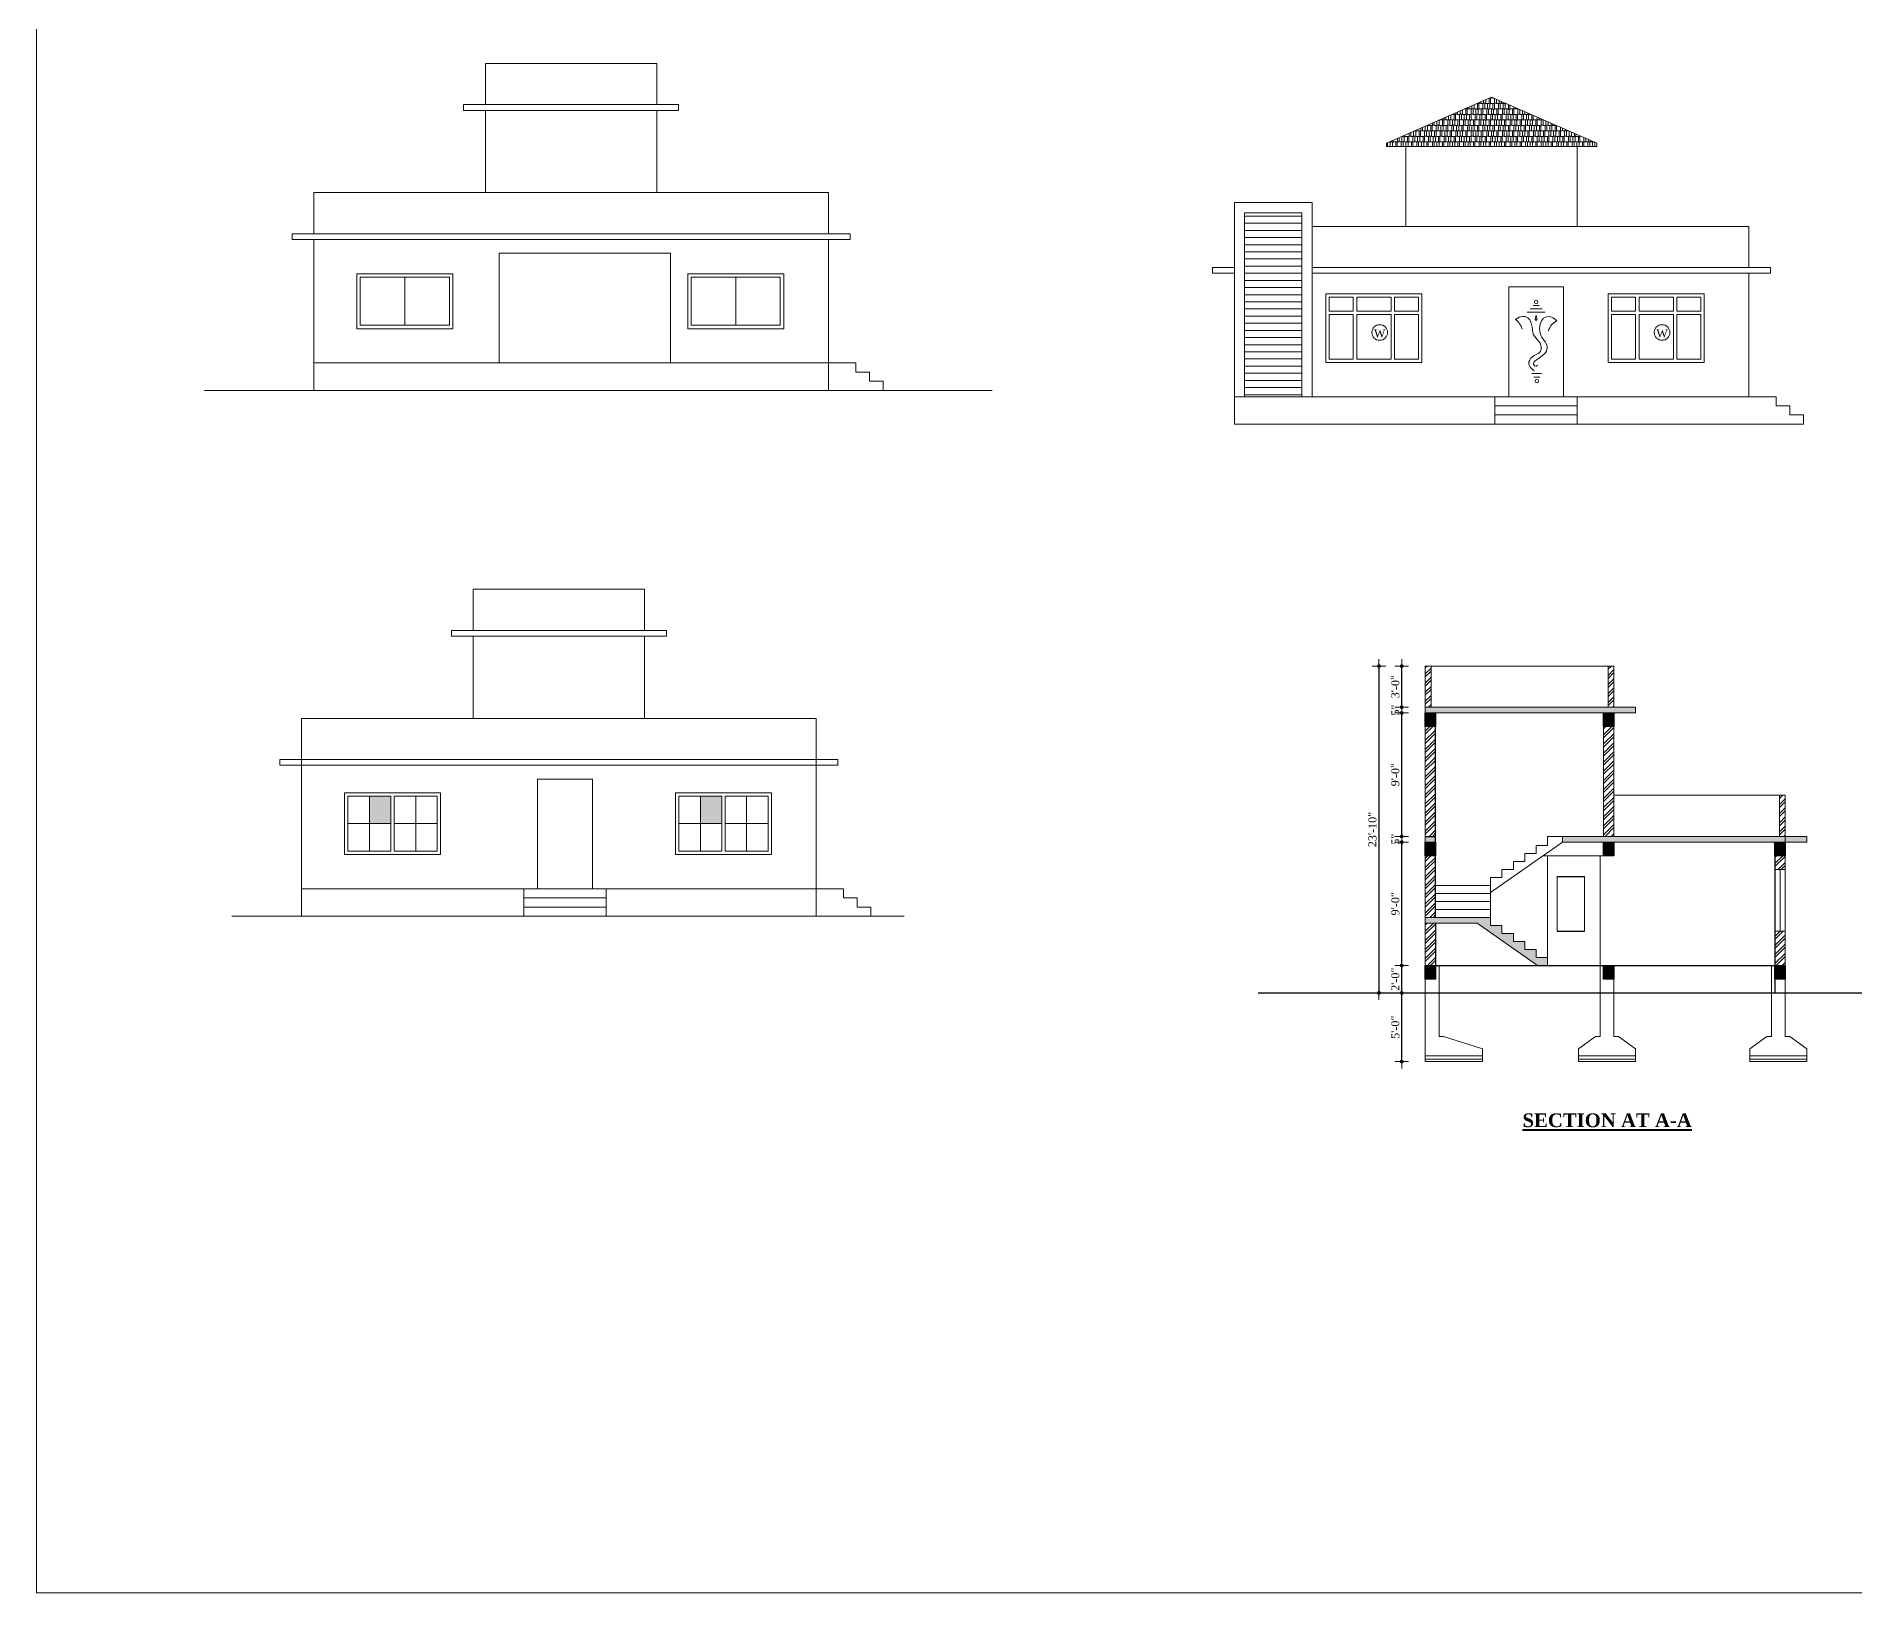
# Model space of a CAD drawing. Header units: feet. Extents: x 28652 to 66086, y -6769 to -640.
# Drawn here: x 62722 to 64313, y -3067 to -1705 of the extents above; entities that cross this region are included whole.
import ezdxf

# ---------------------------------------------------------------- set-up
doc = ezdxf.new("R2010")
doc.units = ezdxf.units.FT
doc.header["$LTSCALE"] = 50
doc.header["$MEASUREMENT"] = 0
doc.header["$PDMODE"] = 34
for name, color, linetype, lineweight in [('DIMENSION', 142, 'Continuous', 13), ('HACTH', 8, 'Continuous', 13), ('SES-Access Road', 2, 'Continuous', 15), ('SES-column', 1, 'Continuous', 30), ('SES-DIMENSION', 142, 'Continuous', 13), ('SES-Elevation', 4, 'Continuous', 15), ('SES-HACTH', 8, 'Continuous', 13), ('SES-TEXT', 3, 'Continuous', 20), ('SES-TitleText', 7, 'Continuous', 40), ('WINDOW FRAME', 102, 'Continuous', 15)]:
    doc.layers.add(name, color=color, linetype=linetype, lineweight=lineweight)
doc.layers.add('Layer 1', color=7, linetype='Continuous')
doc.styles.add('7 INCH', font='times.ttf', dxfattribs={"height": 7})
doc.styles.add('SES-Title Text', font='times.ttf', dxfattribs={"height": 10})
doc.dimstyles.new('7 INCH', dxfattribs={"dimscale": 0, "dimtxt": 7, "dimasz": 1, "dimexe": 2, "dimexo": 9, "dimgap": 2, "dimtad": 1, "dimdec": 0, "dimzin": 3, "dimdsep": 46, "dimlunit": 4, "dimtxsty": '7 INCH', "dimblk": 'DIM', "dimcen": 3, "dimdle": 3, "dimse1": 1, "dimse2": 1, "dimclrd": 256, "dimclre": 256, "dimclrt": 7, "dimadec": 1, "dimazin": 2, "dimtfac": 1, "dimtdec": 0, "dimtix": 1, "dimtofl": 0, "dimtmove": 2, "dimatfit": 3, "dimldrblk": 'DIM', "dimfxl": 2, "dimfrac": 2, "dimtolj": 2, "dimtzin": 0, "dimarcsym": 0})
pattern_1 = [(45, (38864.0066, 15586.337), (-3.9774756, 3.9774756), []), (45, (38866.658, 15586.337), (-3.9774756, 3.9774756), [])]

# ---------------------------------------------------------------- blocks, each defined once
blk = doc.blocks.new('w')
at = {"layer": 'SES-Elevation', "linetype": 'Continuous'}
blk.add_lwpolyline([(19209.8, -25311.3), (19293.8, -25311.3), (19293.8, -25251.3), (19209.8, -25251.3)], close=True, dxfattribs=at)
at = {"layer": 'SES-Elevation'}
blk.add_circle((19256.9, -25285.1), 6.83, dxfattribs=at)
at = {"layer": 'SES-HACTH', "linetype": 'Continuous'}
for p, q in [((19233.8, -25254.3), (19212.8, -25254.3)), ((19212.8, -25254.3), (19212.8, -25266.3)), ((19233.8, -25254.3), (19233.8, -25266.3)), ((19266.8, -25254.3), (19236.8, -25254.3)), ((19236.8, -25254.3), (19236.8, -25266.3)), ((19266.8, -25254.3), (19266.8, -25266.3)), ((19290.8, -25254.3), (19269.8, -25254.3)), ((19269.8, -25254.3), (19269.8, -25266.3)), ((19290.8, -25266.3), (19290.8, -25254.3)), ((19233.8, -25266.3), (19212.8, -25266.3)), ((19233.8, -25269.3), (19212.8, -25269.3)), ((19212.8, -25269.3), (19212.8, -25308.3)), ((19233.8, -25269.3), (19233.8, -25308.3)), ((19266.8, -25266.3), (19236.8, -25266.3)), ((19266.8, -25269.3), (19236.8, -25269.3)), ((19236.8, -25269.3), (19236.8, -25308.3)), ((19266.8, -25269.3), (19266.8, -25308.3)), ((19290.8, -25266.3), (19269.8, -25266.3)), ((19290.8, -25269.3), (19269.8, -25269.3)), ((19269.8, -25269.3), (19269.8, -25308.3)), ((19290.8, -25308.3), (19290.8, -25269.3)), ((19212.8, -25308.3), (19233.8, -25308.3)), ((19236.8, -25308.3), (19266.8, -25308.3)), ((19269.8, -25308.3), (19290.8, -25308.3))]:
    blk.add_line(p, q, dxfattribs=at)
at = {"layer": 'SES-TEXT', "ltscale": 2, "style": '7 INCH'}
blk.add_text('W', height=7, dxfattribs=at).set_placement((19251.9, -25289.4))
blk = doc.blocks.new('agx')
at = {"layer": 'HACTH', "transparency": 33554483}
h = blk.add_hatch(color=256, dxfattribs=at)
h.dxf.hatch_style = 1
h.paths.add_polyline_path([(24975, -18022.5), (24966, -18022.5), (24966, -18034.5), (24975, -18034.5)])
at = {"layer": 'SES-column'}
blk.add_lwpolyline([(24966, -18022.5), (24975, -18022.5), (24975, -18034.5), (24966, -18034.5), (24966, -18022.5)], dxfattribs=at)
blk = doc.blocks.new('DIM')
at = {"layer": 'DIMENSION'}
h = blk.add_hatch(color=256, dxfattribs=at)
h.paths.add_polyline_path([(0, 1.3), (0, 0), (1.3, 0, 0.414214)])
h.paths.add_polyline_path([(1.3, 0), (0, 0), (0, -1.3, 0.414214)])
h.paths.add_polyline_path([(0, 0), (-1.3, 0, 0.414214), (0, -1.3)])
h.paths.add_polyline_path([(0, 1.3, 0.414214), (-1.3, 0), (0, 0)])
for p, q in [((-6, 0), (6, 0)), ((0, 6), (0, -6))]:
    blk.add_line(p, q, dxfattribs=at)
blk.add_circle((0, 0), 1.28, dxfattribs=at)
blk = doc.blocks.new('*D1722')
at = {"layer": 'Defpoints', "color": 0, "transparency": 16777216}
for p in [(63916.5, -2542.2), (63937.1, -2542.2), (63937.1, -2602.2)]:
    blk.add_point(p, dxfattribs=at)
at = {"layer": 'SES-Access Road', "lineweight": -2, "transparency": 16777216}
blk.add_line((63916.5, -2601.2), (63916.5, -2543.2), dxfattribs=at)
for p, rotation in [((63916.5, -2542.2), 90), ((63916.5, -2602.2), 270)]:
    blk.add_blockref('DIM', p, dxfattribs=dict(at, rotation=rotation))
at = {"layer": 'SES-Access Road', "color": 7, "transparency": 16777216, "insert": (63910.9, -2572.2), "char_height": 7, "attachment_point": 5, "rotation": 90, "style": '7 INCH'}
blk.add_mtext('\\A2;5\'-0"', dxfattribs=at)
blk = doc.blocks.new('*D1723')
at = {"layer": 'Defpoints', "color": 0, "transparency": 16777216}
for p in [(63916.5, -2518.2), (63937.1, -2518.2), (63937.1, -2542.2)]:
    blk.add_point(p, dxfattribs=at)
at = {"layer": 'SES-Access Road', "lineweight": -2, "transparency": 16777216}
blk.add_line((63916.5, -2541.2), (63916.5, -2519.2), dxfattribs=at)
for p, rotation in [((63916.5, -2518.2), 90), ((63916.5, -2542.2), 270)]:
    blk.add_blockref('DIM', p, dxfattribs=dict(at, rotation=rotation))
at = {"layer": 'SES-Access Road', "color": 7, "transparency": 16777216, "insert": (63910.9, -2530.2), "char_height": 7, "attachment_point": 5, "rotation": 90, "style": '7 INCH'}
blk.add_mtext('\\A2;2\'-0"', dxfattribs=at)
blk = doc.blocks.new('*D1724')
at = {"layer": 'Defpoints', "color": 0, "transparency": 16777216}
for p in [(63916.5, -2410.2), (63937.1, -2410.2), (63937.1, -2518.2)]:
    blk.add_point(p, dxfattribs=at)
at = {"layer": 'SES-Access Road', "lineweight": -2, "transparency": 16777216}
blk.add_line((63916.5, -2517.2), (63916.5, -2411.2), dxfattribs=at)
for p, rotation in [((63916.5, -2410.2), 90), ((63916.5, -2518.2), 270)]:
    blk.add_blockref('DIM', p, dxfattribs=dict(at, rotation=rotation))
at = {"layer": 'SES-Access Road', "color": 7, "transparency": 16777216, "insert": (63910.9, -2464.2), "char_height": 7, "attachment_point": 5, "rotation": 90, "style": '7 INCH'}
blk.add_mtext('\\A2;9\'-0"', dxfattribs=at)
blk = doc.blocks.new('*D1725')
at = {"layer": 'Defpoints', "color": 0, "transparency": 16777216}
for p in [(63916.5, -2405.2), (63937.1, -2405.2), (63937.1, -2410.2)]:
    blk.add_point(p, dxfattribs=at)
at = {"layer": 'SES-Access Road', "lineweight": -2, "transparency": 16777216}
for p, q in [((63916.5, -2404.2), (63916.5, -2403.2)), ((63916.5, -2411.2), (63916.5, -2412.2))]:
    blk.add_line(p, q, dxfattribs=at)
for p, rotation in [((63916.5, -2405.2), 270), ((63916.5, -2410.2), 90)]:
    blk.add_blockref('DIM', p, dxfattribs=dict(at, rotation=rotation))
at = {"layer": 'SES-Access Road', "color": 7, "transparency": 16777216, "insert": (63910.9, -2407.7), "char_height": 7, "attachment_point": 5, "rotation": 90, "style": '7 INCH'}
blk.add_mtext('\\A2;5"', dxfattribs=at)
blk = doc.blocks.new('*D1726')
at = {"layer": 'Defpoints', "color": 0, "transparency": 16777216}
for p in [(63916.5, -2297.2), (63937.1, -2297.2), (63937.1, -2405.2)]:
    blk.add_point(p, dxfattribs=at)
at = {"layer": 'SES-Access Road', "lineweight": -2, "transparency": 16777216}
blk.add_line((63916.5, -2404.2), (63916.5, -2298.2), dxfattribs=at)
for p, rotation in [((63916.5, -2297.2), 90), ((63916.5, -2405.2), 270)]:
    blk.add_blockref('DIM', p, dxfattribs=dict(at, rotation=rotation))
at = {"layer": 'SES-Access Road', "color": 7, "transparency": 16777216, "insert": (63910.9, -2351.2), "char_height": 7, "attachment_point": 5, "rotation": 90, "style": '7 INCH'}
blk.add_mtext('\\A2;9\'-0"', dxfattribs=at)
blk = doc.blocks.new('*D1727')
at = {"layer": 'Defpoints', "color": 0, "transparency": 16777216}
for p in [(63916.5, -2292.2), (63937.1, -2292.2), (63937.1, -2297.2)]:
    blk.add_point(p, dxfattribs=at)
at = {"layer": 'SES-Access Road', "lineweight": -2, "transparency": 16777216}
for p, q in [((63916.5, -2291.2), (63916.5, -2290.2)), ((63916.5, -2298.2), (63916.5, -2299.2))]:
    blk.add_line(p, q, dxfattribs=at)
for p, rotation in [((63916.5, -2292.2), 270), ((63916.5, -2297.2), 90)]:
    blk.add_blockref('DIM', p, dxfattribs=dict(at, rotation=rotation))
at = {"layer": 'SES-Access Road', "color": 7, "transparency": 16777216, "insert": (63910.9, -2294.7), "char_height": 7, "attachment_point": 5, "rotation": 90, "style": '7 INCH'}
blk.add_mtext('\\A2;5"', dxfattribs=at)
blk = doc.blocks.new('*D1728')
at = {"layer": 'Defpoints', "color": 0, "transparency": 16777216}
for p in [(63916.5, -2256.2), (63937.1, -2256.2), (63937.1, -2292.2)]:
    blk.add_point(p, dxfattribs=at)
at = {"layer": 'SES-Access Road', "lineweight": -2, "transparency": 16777216}
blk.add_line((63916.5, -2291.2), (63916.5, -2257.2), dxfattribs=at)
for p, rotation in [((63916.5, -2256.2), 90), ((63916.5, -2292.2), 270)]:
    blk.add_blockref('DIM', p, dxfattribs=dict(at, rotation=rotation))
at = {"layer": 'SES-Access Road', "color": 7, "transparency": 16777216, "insert": (63910.9, -2274.2), "char_height": 7, "attachment_point": 5, "rotation": 90, "style": '7 INCH'}
blk.add_mtext('\\A2;3\'-0"', dxfattribs=at)
blk = doc.blocks.new('*D1729')
at = {"layer": 'Defpoints', "color": 0, "transparency": 16777216}
for p in [(63942.1, -2256.2), (63896.5, -2542.2), (63937.1, -2542.2)]:
    blk.add_point(p, dxfattribs=at)
at = {"layer": 'SES-Access Road', "lineweight": -2, "transparency": 16777216}
blk.add_line((63896.5, -2257.2), (63896.5, -2541.2), dxfattribs=at)
for p, rotation in [((63896.5, -2256.2), 90), ((63896.5, -2542.2), 270)]:
    blk.add_blockref('DIM', p, dxfattribs=dict(at, rotation=rotation))
at = {"layer": 'SES-Access Road', "color": 7, "transparency": 16777216, "insert": (63890.9, -2399.2), "char_height": 7, "attachment_point": 5, "rotation": 90, "style": '7 INCH'}
blk.add_mtext('\\A2;23\'-10"', dxfattribs=at)
blk = doc.blocks.new('sdfhdfgb')
at = {"layer": 'SES-DIMENSION'}
for p, q in [((7509.3, -27148.7), (7509.3, -24772.7)), ((10873.3, -27148.7), (7509.3, -27148.7))]:
    blk.add_line(p, q, dxfattribs=at)

msp = doc.modelspace()

# ---------------------------------------------------------------- hatches: boundary and pattern name
at = {"layer": 'HACTH', "transparency": 33554483}
h = msp.add_hatch(dxfattribs=at)
h.set_pattern_fill('AR-RSHKE', color=1, scale=0.4)
h.set_pattern_definition([(0, (35187.6953, 14700.0064), (10.2, 4.8), [2.4, -2, 2.8, -1.2, 3.6, -1.6]), (0, (35190.0953, 14700.2064), (10.2, 4.8), [2, -7.6, 1.6, -2.4]), (0, (35194.8953, 14699.7064), (10.2, 4.8), [1.2, -12.4]), (90, (35187.6953, 14700.0064), (-3.4, 4.8), [4.6, -14.6]), (90, (35190.0953, 14700.0064), (-3.4, 4.8), [4.5, -14.7]), (90, (35192.0953, 14700.0064), (-3.4, 4.8), [4.2, -15]), (90, (35194.8953, 14699.7064), (-3.4, 4.8), [4.6, -14.6]), (90, (35196.0953, 14699.7064), (-3.4, 4.8), [4.6, -14.6]), (90, (35199.6953, 14700.0064), (-3.4, 4.8), [4.4, -14.8])])
h.paths.add_polyline_path([(63995.07, -1758.49), (63903.07, -1798.62), (63903.07, -1801.66), (64087.07, -1801.66), (64087.07, -1798.62)])
h = msp.add_hatch(dxfattribs=at)
h.set_pattern_fill('ANSI31', color=256, scale=50, angle=135)
h.set_pattern_definition([(180, (35187.695, 14700.0064), (-4e-16, -6.25), [])])
h.paths.add_polyline_path([(63829.2, -1859.49), (63779.07, -1859.49), (63779.07, -1912.49), (63779.07, -2020.49), (63829.2, -2020.49)])
h = msp.add_hatch(dxfattribs=at)
h.set_pattern_fill('ANSI32', color=256, scale=15)
h.set_pattern_definition([(45, (38704.115, 15699.337), (-3.9774756, 3.9774756), []), (45, (38706.767, 15699.337), (-3.9774756, 3.9774756), [])])
h.paths.add_polyline_path([(63937.12, -2256.16), (63942.12, -2256.16), (63942.12, -2292.16), (63937.12, -2292.16)])
h = msp.add_hatch(dxfattribs=at)
h.set_pattern_fill('ANSI32', color=256, scale=15)
h.set_pattern_definition([(45, (38714.115, 15699.337), (-3.9774756, 3.9774756), []), (45, (38716.767, 15699.337), (-3.9774756, 3.9774756), [])])
h.paths.add_polyline_path([(64102.01, -2256.16), (64097.01, -2256.16), (64097.01, -2292.16), (64102.01, -2292.16)])
h = msp.add_hatch(color=256, dxfattribs=at)
h.dxf.hatch_style = 1
h.paths.add_polyline_path([(64121.01, -2292.16), (63937.12, -2292.16), (63937.12, -2297.16), (64121.01, -2297.16)])
h = msp.add_hatch(dxfattribs=at)
h.set_pattern_fill('ANSI32', color=256, scale=15)
h.set_pattern_definition(pattern_1)
h.paths.add_polyline_path([(64102.01, -2297.16), (64093.01, -2297.16), (64093.01, -2405.16), (64102.01, -2405.16)])
h.paths.add_polyline_path([(63946.12, -2297.16), (63937.12, -2297.16), (63937.12, -2405.16), (63946.12, -2405.16)])
h = msp.add_hatch(dxfattribs=at)
h.set_pattern_fill('ANSI32', color=256, scale=15)
h.set_pattern_definition(pattern_1)
h.paths.add_polyline_path([(64251.9, -2369.16), (64246.9, -2369.16), (64246.9, -2405.16), (64251.9, -2405.16)])
h = msp.add_hatch(color=256, dxfattribs=at)
h.dxf.hatch_style = 1
h.set_gradient(color1=(41, 49, 137), color2=(69, 84, 165), name='INVSPHERICAL')
h.paths.add_polyline_path([(63032.22, -2369.99), (63013.47, -2369.99), (63013.47, -2393.99), (63032.22, -2393.99)])
h = msp.add_hatch(color=256, dxfattribs=at)
h.dxf.hatch_style = 1
h.set_gradient(color1=(41, 49, 137), color2=(69, 84, 165), name='INVSPHERICAL')
h.paths.add_polyline_path([(63321.72, -2369.99), (63302.97, -2369.99), (63302.97, -2393.99), (63321.72, -2393.99)])
h = msp.add_hatch(color=256, dxfattribs=at)
h.dxf.hatch_style = 1
h.paths.add_polyline_path([(63946.12, -2405.16), (63937.12, -2405.16), (63937.12, -2410.16), (63946.12, -2410.16)])
h.paths.add_polyline_path([(64270.9, -2405.16), (64057.12, -2405.16), (64057.12, -2410.16), (64270.9, -2410.16)])
h = msp.add_hatch(dxfattribs=at)
h.set_pattern_fill('ANSI32', color=256, scale=15)
h.set_pattern_definition(pattern_1)
h.paths.add_polyline_path([(63946.12, -2410.16), (63937.12, -2410.16), (63937.12, -2476.16), (63946.12, -2476.16)])
h.paths.add_polyline_path([(63946.12, -2481.16), (63937.12, -2481.16), (63937.12, -2518.16), (63946.12, -2518.16)])
h = msp.add_hatch(dxfattribs=at)
h.set_pattern_fill('ANSI32', color=256, scale=15)
h.set_pattern_definition(pattern_1)
h.paths.add_polyline_path([(64251.9, -2488.16), (64242.9, -2488.16), (64242.9, -2518.16), (64251.9, -2518.16)])
h.paths.add_polyline_path([(64251.9, -2422.16), (64242.9, -2422.16), (64242.9, -2434.16), (64251.9, -2434.16)])
h = msp.add_hatch(color=256, dxfattribs=at)
h.dxf.hatch_style = 1
h.paths.add_polyline_path([(64014.12, -2490.16), (64004.12, -2490.16), (64004.12, -2483.16), (63994.12, -2483.16), (63994.12, -2476.16), (63937.12, -2476.16), (63937.12, -2481.16), (63982.54, -2481.16), (64035.4, -2518.16), (64044.12, -2518.16), (64044.12, -2511.16), (64034.12, -2511.16), (64034.12, -2504.16), (64024.12, -2504.16), (64024.12, -2497.16), (64014.12, -2497.16)])

# ---------------------------------------------------------------- linework, layer by layer
at = {"layer": 'Layer 1'}
for p, q in [((63946.12, -2476.16), (63946.12, -2297.16)), ((63937.12, -2405.16), (63946.12, -2405.16)), ((63937.12, -2410.16), (63946.12, -2410.16)), ((64242.9, -2410.16), (64242.9, -2542.16)), ((64052.55, -2440.16), (64076.5, -2440.16)), ((63946.12, -2481.16), (63946.12, -2530.16)), ((64052.55, -2488.16), (64076.5, -2488.16)), ((63937.12, -2518.16), (64251.9, -2518.16)), ((63791.01, -2542.16), (64420.51, -2542.16))]:
    msp.add_line(p, q, dxfattribs=at)
at = {"layer": 'Layer 1', "lineweight": 9}
msp.add_lwpolyline([(64010.07, -2020.49), (64058.07, -2020.49), (64058.07, -1924.49), (64010.07, -1924.49), (64010.07, -2020.49)], close=True, dxfattribs=at)
for centre, ratio in [((64034.07, -1937.58), 0.999958), ((64034.64, -2006.86), 0.9999633)]:
    msp.add_ellipse(centre, major_axis=(0, 1.5), ratio=ratio, dxfattribs=at)
for points, knots in [([(64021.8, -1961.3), (64020.83, -1958), (64018.96, -1955.14), (64015.97, -1952.85), (64015.97, -1952.85), (64025.54, -1946.66), (64030.18, -1951.35), (64031.15, -1964.03), (64031.15, -1964.03), (64031.6, -1969.13), (64038.69, -1971.87), (64038.59, -1977.47), (64038.59, -1977.47), (64038.49, -1983.06), (64033.79, -1983.08), (64031.15, -1985.33), (64031.15, -1985.33), (64026.12, -1989.35), (64026.59, -1994.19), (64032.45, -1997.8)], [0, 0, 0, 0, 0.1666667, 0.1666667, 0.1666667, 0.1666667, 0.3333333, 0.3333333, 0.3333333, 0.3333333, 0.5, 0.5, 0.5, 0.5, 0.6666667, 0.6666667, 0.6666667, 0.6666667, 1, 1, 1, 1]), ([(64044.8, -1963.03), (64045.9, -1958.91), (64048.51, -1956.08), (64052.17, -1954.16), (64052.17, -1954.16), (64043.21, -1945.03), (64035.25, -1953.61), (64037.46, -1964.9), (64037.46, -1964.9), (64038.42, -1969.77), (64044.44, -1972.93), (64043.73, -1978.1), (64043.73, -1978.1), (64042.75, -1985.34), (64033.67, -1987.08), (64031.94, -1990.52), (64031.94, -1990.52), (64030.87, -1992.59), (64033.76, -1995.35), (64035.26, -1992.99)], [0, 0, 0, 0, 0.1666667, 0.1666667, 0.1666667, 0.1666667, 0.3333333, 0.3333333, 0.3333333, 0.3333333, 0.5, 0.5, 0.5, 0.5, 0.6666667, 0.6666667, 0.6666667, 0.6666667, 1, 1, 1, 1]), ([(64034.07, -1949.08), (64034.07, -1950.69), (64035.84, -1952.83), (64034.07, -1953.91), (64034.07, -1953.91), (64032.31, -1952.83), (64034.07, -1950.69), (64034.07, -1949.08)], [0, 0, 0, 0, 0.3333333, 0.3333333, 0.3333333, 0.3333333, 1, 1, 1, 1])]:
    msp.add_open_spline(points, degree=3, knots=knots, dxfattribs=at)
for points in [[(64026.17, -1946.58), (64026.17, -1946.58), (64041.98, -1946.58), (64041.98, -1946.58)], [(64028.79, -1943.69), (64028.79, -1943.69), (64039.33, -1943.69), (64039.33, -1943.69)], [(64031.44, -1940.81), (64031.44, -1940.81), (64036.71, -1940.81), (64036.71, -1940.81)], [(64030.42, -2000.28), (64030.42, -2000.28), (64038.85, -2000.28), (64038.85, -2000.28)], [(64032, -2003.41), (64032, -2003.41), (64037.27, -2003.41), (64037.27, -2003.41)]]:
    msp.add_open_spline(points, degree=3, dxfattribs=at)
at = {"layer": 'SES-Access Road'}
for p, q in [((63937.12, -2256.16), (63937.12, -2602.16)), ((64102.01, -2256.16), (63939.62, -2256.16)), ((64121.01, -2292.16), (63937.12, -2292.16)), ((64121.01, -2297.16), (63937.12, -2297.16)), ((64093.01, -2297.16), (64093.01, -2405.16)), ((64102.01, -2297.16), (64102.01, -2405.16)), ((64121.01, -2292.16), (64121.01, -2297.16)), ((64251.9, -2369.16), (64102.01, -2369.16)), ((64251.9, -2580.16), (64251.9, -2369.16)), ((64044.12, -2405.16), (64270.9, -2405.16)), ((64057.12, -2410.16), (64270.9, -2410.16)), ((64270.9, -2410.16), (64270.9, -2405.16)), ((64093.01, -2422.16), (64039.98, -2422.16)), ((64044.12, -2422.16), (64044.12, -2518.16)), ((64090.01, -2580.16), (64090.01, -2422.16)), ((63994.12, -2476.16), (63994.12, -2441.16)), ((63949.12, -2580.16), (63949.12, -2518.16)), ((64239.9, -2580.16), (64239.9, -2518.16)), ((64102.01, -2580.16), (64102.01, -2530.16)), ((63949.12, -2580.16), (63953.12, -2580.16)), ((63953.12, -2580.16), (63987.12, -2591.16)), ((63987.12, -2591.16), (63987.12, -2602.16)), ((64071.01, -2591.16), (64071.01, -2602.16)), ((64086.01, -2580.16), (64090.01, -2580.16)), ((64102.01, -2580.16), (64106.01, -2580.16)), ((64121.01, -2591.16), (64121.01, -2602.16)), ((64220.9, -2591.16), (64220.9, -2602.16)), ((64235.9, -2580.16), (64239.9, -2580.16)), ((64251.9, -2580.16), (64255.9, -2580.16)), ((64270.9, -2591.16), (64270.9, -2602.16)), ((63937.12, -2597.16), (63987.12, -2597.16)), ((63937.12, -2600.16), (63987.12, -2600.16)), ((63937.12, -2602.16), (63987.12, -2602.16)), ((64071.01, -2597.16), (64121.01, -2597.16)), ((64071.01, -2600.16), (64121.01, -2600.16)), ((64071.01, -2602.16), (64121.01, -2602.16)), ((64220.9, -2597.16), (64270.9, -2597.16)), ((64220.9, -2600.16), (64270.9, -2600.16)), ((64220.9, -2602.16), (64270.9, -2602.16))]:
    msp.add_line(p, q, dxfattribs=at)
for points in [[(63937.12, -2292.16), (63937.12, -2256.16), (63942.12, -2256.16), (63942.12, -2292.16)], [(64102.01, -2292.16), (64102.01, -2256.16), (64097.01, -2256.16), (64097.01, -2292.16)], [(64251.9, -2405.16), (64251.9, -2369.16), (64246.9, -2369.16), (64246.9, -2405.16)], [(63994.12, -2448.16), (63994.12, -2441.16), (64004.12, -2441.16), (64004.12, -2434.16), (64014.12, -2434.16), (64014.12, -2427.16), (64024.12, -2427.16), (64024.12, -2420.16), (64034.12, -2420.16), (64034.12, -2413.16), (64044.12, -2413.16), (64044.12, -2405.16)], [(63994.12, -2454.27), (64057.12, -2410.16)], [(64057.12, -2410.16), (64057.12, -2405.16)], [(63994.12, -2448.16), (63946.12, -2448.16)], [(63994.12, -2455.16), (63946.12, -2455.16)], [(63994.12, -2462.16), (63946.12, -2462.16)], [(64044.12, -2518.16), (64044.12, -2511.16), (64034.12, -2511.16), (64034.12, -2504.16), (64024.12, -2504.16), (64024.12, -2497.16), (64014.12, -2497.16), (64014.12, -2490.16), (64004.12, -2490.16), (64004.12, -2483.16), (63994.12, -2483.16), (63994.12, -2476.16), (63937.12, -2476.16)], [(64035.4, -2518.16), (63982.54, -2481.16), (63937.12, -2481.16)], [(63994.12, -2469.16), (63946.12, -2469.16)], [(64086.01, -2580.16), (64071.01, -2591.16)], [(64106.01, -2580.16), (64121.01, -2591.16)], [(64235.9, -2580.16), (64220.9, -2591.16)], [(64255.9, -2580.16), (64270.9, -2591.16)]]:
    msp.add_lwpolyline(points, dxfattribs=at)
at = {"layer": 'SES-DIMENSION'}
for p, q in [((63903.07, -1801.66), (63903.07, -1798.62)), ((63920.07, -1801.66), (63920.07, -1871.49)), ((64070.07, -1801.66), (64070.07, -1871.49)), ((63770.07, -1850.49), (63770.07, -2044.49)), ((63770.07, -1850.49), (63838.2, -1850.49)), ((63779.07, -1859.49), (63829.2, -1859.49)), ((63779.07, -1859.49), (63779.07, -2020.49)), ((63838.2, -1871.49), (64220.07, -1871.49)), ((64220.07, -1871.49), (64220.07, -1907.49)), ((63751.07, -1907.49), (63770.07, -1907.49)), ((63751.07, -1912.49), (63751.07, -1907.49)), ((63838.2, -1907.49), (64239.07, -1907.49)), ((64239.07, -1912.49), (64239.07, -1907.49)), ((63751.07, -1912.49), (63770.07, -1912.49)), ((63838.2, -1912.49), (64239.07, -1912.49)), ((64220.07, -1912.49), (64220.07, -2020.49)), ((63770.07, -2020.49), (64244.07, -2020.49)), ((63998.07, -2044.49), (63998.07, -2020.49)), ((63998.07, -2028.49), (64070.07, -2028.49)), ((64070.07, -2044.49), (64070.07, -2020.49)), ((64268.07, -2044.49), (63770.07, -2044.49)), ((63998.07, -2036.49), (64070.07, -2036.49))]:
    msp.add_line(p, q, dxfattribs=at)
for points in [[(63903.07, -1798.62), (63995.07, -1758.49), (64087.07, -1798.62)], [(63903.07, -1801.66), (64087.07, -1801.66), (64087.07, -1798.62)], [(63829.2, -1859.49), (63829.2, -2020.49)], [(63838.2, -1850.49), (63838.2, -2020.49)], [(64268.07, -2044.49), (64268.07, -2036.49), (64256.07, -2036.49), (64256.07, -2028.49), (64244.07, -2028.49), (64244.07, -2020.49), (64220.07, -2020.49)]]:
    msp.add_lwpolyline(points, dxfattribs=at)
at = {"layer": 'SES-Elevation'}
for p, q in [((63114.93, -1728.99), (63264.93, -1728.99)), ((63114.93, -1728.99), (63114.93, -1764.99)), ((63264.93, -1728.99), (63264.93, -1764.99)), ((63095.93, -1764.99), (63283.93, -1764.99)), ((63095.93, -1764.99), (63095.93, -1769.99)), ((63283.93, -1769.99), (63283.93, -1764.99)), ((63095.93, -1769.99), (63283.93, -1769.99)), ((63114.93, -1769.99), (63114.93, -1841.99)), ((63264.93, -1769.99), (63264.93, -1841.99)), ((62964.93, -1841.99), (63414.93, -1841.99)), ((62964.93, -1841.99), (62964.93, -1877.99)), ((63414.93, -1841.99), (63414.93, -1877.99)), ((62945.93, -1877.99), (63433.93, -1877.99)), ((62945.93, -1877.99), (62945.93, -1882.99)), ((62945.93, -1882.99), (63433.93, -1882.99)), ((62964.93, -1882.99), (62964.93, -2014.99)), ((63414.93, -1882.99), (63414.93, -2014.99)), ((63433.93, -1877.99), (63433.93, -1882.99)), ((63126.93, -1894.99), (63276.93, -1894.99)), ((63126.93, -1894.99), (63126.93, -1990.99)), ((63276.93, -1894.99), (63276.93, -1990.99)), ((63002.43, -1912.99), (63086.43, -1912.99)), ((63002.43, -1912.99), (63002.43, -1960.99)), ((63005.43, -1915.99), (63083.43, -1915.99)), ((63005.43, -1915.99), (63005.43, -1957.99)), ((63044.43, -1915.99), (63044.43, -1957.99)), ((63083.43, -1957.99), (63083.43, -1915.99)), ((63086.43, -1960.99), (63086.43, -1912.99)), ((63291.93, -1912.99), (63375.93, -1912.99)), ((63291.93, -1912.99), (63291.93, -1960.99)), ((63294.93, -1915.99), (63372.93, -1915.99)), ((63294.93, -1915.99), (63294.93, -1957.99)), ((63333.93, -1915.99), (63333.93, -1957.99)), ((63372.93, -1957.99), (63372.93, -1915.99)), ((63375.93, -1960.99), (63375.93, -1912.99)), ((63002.43, -1960.99), (63086.43, -1960.99)), ((63005.43, -1957.99), (63083.43, -1957.99)), ((63291.93, -1960.99), (63375.93, -1960.99)), ((63294.93, -1957.99), (63372.93, -1957.99)), ((62964.93, -1990.99), (63438.93, -1990.99)), ((62869.15, -2014.99), (63558.15, -2014.99)), ((63104.22, -2188.99), (63254.22, -2188.99)), ((63085.22, -2224.99), (63273.22, -2224.99)), ((63085.22, -2224.99), (63085.22, -2229.99)), ((63085.22, -2229.99), (63273.22, -2229.99)), ((63104.22, -2229.99), (63104.22, -2301.99)), ((62954.22, -2301.99), (63404.22, -2301.99)), ((62954.22, -2301.99), (62954.22, -2474.99)), ((63404.22, -2301.99), (63404.22, -2474.99)), ((62935.22, -2337.99), (63423.22, -2337.99)), ((62935.22, -2342.99), (62935.22, -2337.99)), ((63423.22, -2337.99), (63423.22, -2342.99)), ((62935.22, -2342.99), (63423.22, -2342.99)), ((63160.51, -2354.99), (63208.51, -2354.99)), ((63160.51, -2354.99), (63160.51, -2450.99)), ((63208.51, -2354.99), (63208.51, -2450.99)), ((63281.22, -2366.99), (63365.22, -2366.99)), ((63281.22, -2420.99), (63365.22, -2420.99)), ((62954.22, -2450.99), (63428.22, -2450.99)), ((63148.51, -2458.99), (63220.51, -2458.99)), ((62893.15, -2474.99), (63481.15, -2474.99)), ((63148.51, -2466.99), (63220.51, -2466.99))]:
    msp.add_line(p, q, dxfattribs=at)
for points in [[(63462.93, -2014.99), (63462.93, -2006.99), (63450.93, -2006.99), (63450.93, -1998.99), (63438.93, -1998.99), (63438.93, -1990.99), (63424.65, -1990.99)], [(63104.22, -2224.99), (63104.22, -2188.99)], [(63254.22, -2224.99), (63254.22, -2188.99)], [(63273.22, -2229.99), (63273.22, -2224.99)], [(63254.22, -2229.99), (63254.22, -2301.99)], [(63148.51, -2450.99), (63148.51, -2474.99)], [(63220.51, -2450.99), (63220.51, -2474.99)], [(63452.22, -2474.99), (63452.22, -2466.99), (63440.22, -2466.99), (63440.22, -2458.99), (63428.22, -2458.99), (63428.22, -2450.99), (63404.22, -2450.99)]]:
    msp.add_lwpolyline(points, dxfattribs=at)
at = {"layer": 'WINDOW FRAME'}
for p, q in [((62991.72, -2366.99), (63075.72, -2366.99)), ((62991.72, -2366.99), (62991.72, -2420.99)), ((63075.72, -2366.99), (63075.72, -2420.99)), ((63281.22, -2366.99), (63281.22, -2420.99)), ((63365.22, -2366.99), (63365.22, -2420.99)), ((62994.72, -2369.99), (63032.22, -2369.99)), ((62994.72, -2369.99), (62994.72, -2417.99)), ((63032.22, -2369.99), (63032.22, -2417.99)), ((63035.22, -2369.99), (63072.72, -2369.99)), ((63035.22, -2369.99), (63035.22, -2417.99)), ((63072.72, -2369.99), (63072.72, -2417.99)), ((63284.22, -2369.99), (63321.72, -2369.99)), ((63284.22, -2369.99), (63284.22, -2417.99)), ((63321.72, -2369.99), (63321.72, -2417.99)), ((63324.72, -2369.99), (63362.22, -2369.99)), ((63324.72, -2369.99), (63324.72, -2417.99)), ((63362.22, -2369.99), (63362.22, -2417.99)), ((62991.72, -2420.99), (63075.72, -2420.99)), ((62994.72, -2417.99), (63032.22, -2417.99)), ((63035.22, -2417.99), (63072.72, -2417.99)), ((63284.22, -2417.99), (63321.72, -2417.99)), ((63324.72, -2417.99), (63362.22, -2417.99)), ((64052.55, -2488.16), (64052.55, -2440.16)), ((64076.5, -2488.16), (64076.5, -2440.16)), ((64242.9, -2434.16), (64251.9, -2434.16)), ((64247.4, -2434.16), (64247.4, -2488.16)), ((64242.9, -2488.16), (64251.9, -2488.16))]:
    msp.add_line(p, q, dxfattribs=at)
for points in [[(63013.47, -2369.99), (63013.47, -2417.99)], [(63053.97, -2369.99), (63053.97, -2417.99)], [(63302.97, -2369.99), (63302.97, -2417.99)], [(63343.47, -2369.99), (63343.47, -2417.99)], [(63032.22, -2393.99), (62994.72, -2393.99)], [(63072.72, -2393.99), (63035.22, -2393.99)], [(63321.72, -2393.99), (63284.22, -2393.99)], [(63362.22, -2393.99), (63324.72, -2393.99)]]:
    msp.add_lwpolyline(points, dxfattribs=at)

# ---------------------------------------------------------------- block references
at = {"layer": 'SES-Access Road'}
for p in [(38971.12, 15725.34), (39127.01, 15725.34), (38971.12, 15612.34), (39127.01, 15612.34), (39276.9, 15612.34), (38971.12, 15504.34), (39127.01, 15504.34), (39276.9, 15504.34)]:
    msp.add_blockref('agx', p, dxfattribs=at)
at = {"layer": 'SES-DIMENSION'}
msp.add_blockref('sdfhdfgb', (55212.85, 24081.81), dxfattribs=at)
at = {"layer": 'SES-HACTH', "linetype": 'ByBlock'}
for p in [(44640.32, 23320.77), (44887.32, 23320.77)]:
    msp.add_blockref('w', p, dxfattribs=at)

# ---------------------------------------------------------------- texts
at = {"layer": 'SES-TitleText', "insert": (64022.17, -2647.56), "char_height": 12, "width": 233, "attachment_point": 1, "style": 'SES-Title Text'}
msp.add_mtext('{\\fTimes New Roman|b1|i0|c0|p18;\\LSECTION AT A-A}', dxfattribs=at)

# ---------------------------------------------------------------- dimensions: what is measured, and where the dimension line sits
at = {"layer": 'SES-Access Road'}
for base, p1, p2, picture, middle in [((63896.51, -2542.16), (63942.12, -2256.16), (63937.12, -2542.16), '*D1729', (63890.95, -2399.16)), ((63916.51, -2256.16), (63937.12, -2292.16), (63937.12, -2256.16), '*D1728', (63910.95, -2274.16)), ((63916.51, -2292.16), (63937.12, -2297.16), (63937.12, -2292.16), '*D1727', (63910.95, -2294.66)), ((63916.51, -2297.16), (63937.12, -2405.16), (63937.12, -2297.16), '*D1726', (63910.94, -2351.16)), ((63916.51, -2405.16), (63937.12, -2410.16), (63937.12, -2405.16), '*D1725', (63910.95, -2407.66)), ((63916.51, -2410.16), (63937.12, -2518.16), (63937.12, -2410.16), '*D1724', (63910.94, -2464.16)), ((63916.51, -2518.16), (63937.12, -2542.16), (63937.12, -2518.16), '*D1723', (63910.95, -2530.16)), ((63916.51, -2542.16), (63937.12, -2602.16), (63937.12, -2542.16), '*D1722', (63910.95, -2572.16))]:
    dim = msp.add_linear_dim(base=base, p1=p1, p2=p2, angle=90, dimstyle='7 INCH', override={"dimscale": 1}, dxfattribs=at)
    dim.commit()
    dim.dimension.update_dxf_attribs({"geometry": picture, "text_midpoint": middle})

doc.saveas('drawing.dxf')
